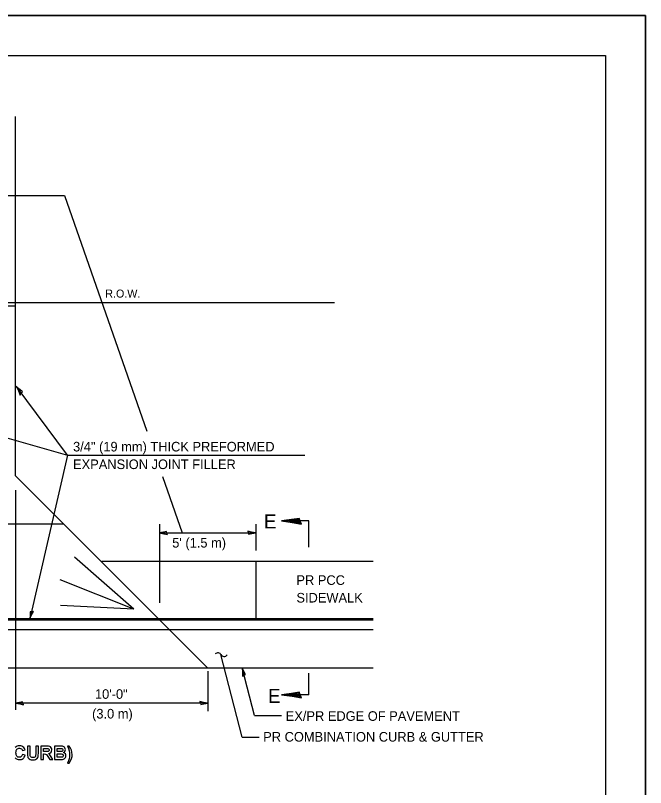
# Model space of a CAD drawing. Extents: x 663632 to 665672, y 1178627 to 1179067.
# Drawn here: x 664154.8 to 664312.3, y 1178874.1 to 1179067 of the extents above; entities that cross this region are included whole.
import ezdxf

# ---------------------------------------------------------------- set-up
doc = ezdxf.new("R2010")
doc.units = 0
for name, color, linetype in [('Alignment_PR_50 Scale Notation', 7, 'Continuous'), ('Design_PR_EOP', 7, 'Continuous'), ('Design_PR_Face of Curb line', 7, 'Continuous'), ('Design_PR_Roadway Dimensions', 7, 'Continuous'), ('Design_PR_Roadway Notes', 7, 'Continuous'), ('Design_PR_Sidewalk', 7, 'Continuous'), ('Level 48', 7, 'Continuous'), ('Level 6', 7, 'Continuous'), ('ROW_EX ROW Line', 7, 'Continuous'), ('Sheets_50 Reference Boundary', 7, 'Continuous'), ('Sheets_General Details', 7, 'Continuous'), ('Sheets_Printer Plotting Border', 7, 'Continuous'), ('Topo_Sidewalk', 7, 'Continuous')]:
    doc.layers.add(name, color=color, linetype=linetype)

msp = doc.modelspace()

# ---------------------------------------------------------------- linework, layer by layer
at = {"layer": 'Alignment_PR_50 Scale Notation'}
msp.add_lwpolyline([(664154.72, 1178881.5), (664154.95, 1178881.3), (664155.21, 1178881.16), (664155.51, 1178881.08), (664155.83, 1178881.05), (664156.08, 1178881.07), (664156.32, 1178881.12), (664156.53, 1178881.2), (664156.72, 1178881.32), (664156.88, 1178881.48), (664157.02, 1178881.67), (664157.13, 1178881.89), (664157.22, 1178882.16), (664156.57, 1178882.35), (664156.45, 1178882.03), (664156.28, 1178881.81), (664156.06, 1178881.68), (664155.8, 1178881.64), (664155.62, 1178881.65), (664155.45, 1178881.7), (664155.31, 1178881.78), (664155.18, 1178881.9), (664155.08, 1178882.06), (664155, 1178882.26), (664154.96, 1178882.5), (664154.94, 1178882.79), (664154.96, 1178883.07), (664155.01, 1178883.3), (664155.08, 1178883.5), (664155.19, 1178883.65), (664155.32, 1178883.76), (664155.47, 1178883.85), (664155.64, 1178883.9), (664155.83, 1178883.91), (664156.09, 1178883.87), (664156.31, 1178883.76), (664156.47, 1178883.57), (664156.57, 1178883.33), (664157.22, 1178883.46), (664157.08, 1178883.83), (664156.88, 1178884.11), (664156.67, 1178884.28), (664156.43, 1178884.4), (664156.17, 1178884.48), (664155.87, 1178884.5), (664155.53, 1178884.47), (664155.23, 1178884.38), (664154.96, 1178884.24), (664154.73, 1178884.04)], dxfattribs=at)
for points in [[(664157.81, 1178884.43), (664157.81, 1178882.62), (664157.82, 1178882.12), (664157.88, 1178881.76), (664157.95, 1178881.57), (664158.07, 1178881.39), (664158.24, 1178881.23), (664158.47, 1178881.1), (664158.78, 1178881.01), (664159.22, 1178880.98), (664159.58, 1178881.01), (664159.87, 1178881.09), (664160.1, 1178881.21), (664160.28, 1178881.36), (664160.41, 1178881.56), (664160.49, 1178881.79), (664160.53, 1178882.13), (664160.54, 1178882.65), (664160.54, 1178884.43), (664159.89, 1178884.43), (664159.89, 1178882.56), (664159.86, 1178881.98), (664159.79, 1178881.82), (664159.67, 1178881.69), (664159.47, 1178881.6), (664159.2, 1178881.57), (664158.92, 1178881.6), (664158.71, 1178881.7), (664158.57, 1178881.84), (664158.49, 1178882.03), (664158.46, 1178882.6), (664158.46, 1178884.43)], [(664161.19, 1178881.05), (664161.84, 1178881.05), (664161.84, 1178882.48), (664161.99, 1178882.48), (664162.35, 1178882.44), (664162.57, 1178882.31), (664162.95, 1178881.82), (664163.43, 1178881.05), (664164.19, 1178881.05), (664163.78, 1178881.72), (664163.42, 1178882.28), (664163.27, 1178882.43), (664163.08, 1178882.57), (664163.45, 1178882.68), (664163.71, 1178882.88), (664163.87, 1178883.15), (664163.93, 1178883.5), (664163.89, 1178883.78), (664163.78, 1178884.02), (664163.61, 1178884.22), (664163.39, 1178884.34), (664163.07, 1178884.41), (664162.61, 1178884.43), (664161.19, 1178884.43)], [(664164.58, 1178884.43), (664164.58, 1178881.05), (664165.74, 1178881.05), (664166.57, 1178881.07), (664166.83, 1178881.13), (664167.03, 1178881.23), (664167.2, 1178881.38), (664167.33, 1178881.57), (664167.41, 1178881.79), (664167.44, 1178882.01), (664167.4, 1178882.28), (664167.29, 1178882.52), (664167.1, 1178882.7), (664166.85, 1178882.82), (664167.04, 1178882.94), (664167.19, 1178883.12), (664167.28, 1178883.33), (664167.31, 1178883.57), (664167.28, 1178883.78), (664167.2, 1178883.97), (664167.08, 1178884.13), (664166.94, 1178884.26), (664166.77, 1178884.35), (664166.57, 1178884.4), (664165.96, 1178884.43)], [(664167.83, 1178880.14), (664168.22, 1178880.14), (664168.59, 1178880.73), (664168.84, 1178881.32), (664168.96, 1178881.84), (664169, 1178882.32), (664168.95, 1178882.87), (664168.8, 1178883.41), (664168.55, 1178883.94), (664168.22, 1178884.43), (664167.83, 1178884.43), (664168.08, 1178883.81), (664168.24, 1178883.28), (664168.32, 1178882.79), (664168.35, 1178882.28), (664168.32, 1178881.76), (664168.23, 1178881.24), (664168.09, 1178880.75)], [(664161.84, 1178883.07), (664161.84, 1178883.85), (664162.4, 1178883.85), (664162.91, 1178883.84), (664163.07, 1178883.79), (664163.18, 1178883.72), (664163.25, 1178883.61), (664163.27, 1178883.47), (664163.26, 1178883.34), (664163.2, 1178883.24), (664163.12, 1178883.16), (664163, 1178883.1), (664162.37, 1178883.07)], [(664165.23, 1178883.85), (664165.65, 1178883.85), (664166.29, 1178883.84), (664166.45, 1178883.8), (664166.56, 1178883.72), (664166.63, 1178883.61), (664166.66, 1178883.46), (664166.63, 1178883.32), (664166.55, 1178883.2), (664166.42, 1178883.12), (664166.25, 1178883.08), (664165.71, 1178883.07), (664165.23, 1178883.07)], [(664165.23, 1178882.48), (664165.82, 1178882.48), (664166.24, 1178882.47), (664166.48, 1178882.44), (664166.61, 1178882.38), (664166.71, 1178882.29), (664166.77, 1178882.18), (664166.79, 1178882.05), (664166.76, 1178881.9), (664166.68, 1178881.78), (664166.57, 1178881.7), (664166.42, 1178881.65), (664165.91, 1178881.64), (664165.23, 1178881.64)]]:
    msp.add_lwpolyline(points, close=True, dxfattribs=at)
at = {"layer": 'Design_PR_EOP'}
msp.add_line((664126.02, 1178903.97), (664244.19, 1178903.97), dxfattribs=at)
at = {"layer": 'Design_PR_Face of Curb line'}
for p, q in [((664154.82, 1178986.53), (664154.82, 1178986.53)), ((664126.02, 1178939.97), (664166.82, 1178939.97)), ((664184.43, 1178918.64), (664169.61, 1178931.65)), ((664214.86, 1178930.61), (664214.86, 1178916.21)), ((664184.43, 1178918.64), (664165.98, 1178925.95)), ((664184.43, 1178918.64), (664166.06, 1178919.56)), ((664126.02, 1178916.33), (664190.46, 1178916.33)), ((664126.02, 1178916.21), (664190.59, 1178916.21)), ((664126.02, 1178916.09), (664190.7, 1178916.09)), ((664126.02, 1178915.97), (664244.19, 1178915.97)), ((664202.82, 1178903.97), (664190.82, 1178915.97)), ((664126.02, 1178913.57), (664244.19, 1178913.57)), ((664154.82, 1178903.97), (664202.82, 1178903.97))]:
    msp.add_line(p, q, dxfattribs=at)
at = {"layer": 'Design_PR_Roadway Dimensions'}
for p, q in [((664097.22, 1178977.47), (664167.84, 1178957.08)), ((664167.84, 1178957.08), (664155, 1178974.37)), ((664167.84, 1178957.08), (664158.44, 1178916.21)), ((664167.84, 1178957.08), (664227.16, 1178957.08)), ((664154.82, 1178948.34), (664154.82, 1178893.51)), ((664202.9, 1178903.11), (664202.9, 1178893.16)), ((664202.9, 1178895.16), (664154.82, 1178895.16))]:
    msp.add_line(p, q, dxfattribs=at)
for points in [[(664159.3, 1178918.06), (664158.89, 1178917.99), (664158.51, 1178918.01), (664158.5, 1178917.22), (664158.44, 1178916.21), (664158.87, 1178917.2)], [(664156.82, 1178894.74), (664156.66, 1178895.13), (664156.6, 1178895.49), (664155.82, 1178895.33), (664154.82, 1178895.16), (664155.89, 1178894.97)], [(664200.9, 1178895.58), (664201.07, 1178895.19), (664201.13, 1178894.83), (664201.9, 1178894.99), (664202.9, 1178895.16), (664201.84, 1178895.35)]]:
    msp.add_lwpolyline(points, close=True, dxfattribs=at)
at = {"layer": 'Design_PR_Roadway Notes'}
for p, q in [((664086.62, 1179022.02), (664167.1, 1179022.02)), ((664167.1, 1179022.02), (664187.64, 1178963.11)), ((664191.59, 1178951.79), (664196.51, 1178937.68)), ((664190.82, 1178939.87), (664190.82, 1178920.23)), ((664214.86, 1178939.87), (664214.86, 1178933.32)), ((664228.17, 1178940.68), (664221.35, 1178940.68)), ((664228.17, 1178934.11), (664228.17, 1178940.68)), ((664190.82, 1178937.68), (664214.86, 1178937.68)), ((664211.47, 1178886.69), (664206.16, 1178907.29)), ((664214.59, 1178892.11), (664211.51, 1178903.97)), ((664228.17, 1178897.27), (664228.17, 1178902.65)), ((664228.17, 1178897.27), (664221.35, 1178897.27)), ((664214.59, 1178892.11), (664221.31, 1178892.11)), ((664211.47, 1178886.69), (664215.69, 1178886.69))]:
    msp.add_line(p, q, dxfattribs=at)
for points in [[(664156.02, 1178972.14), (664156.28, 1178972.57), (664156.59, 1178972.9), (664155.88, 1178973.53), (664155, 1178974.37), (664155.57, 1178973.2)], [(664192.82, 1178937.26), (664192.66, 1178937.65), (664192.59, 1178938.02), (664191.82, 1178937.86), (664190.82, 1178937.68), (664191.89, 1178937.49)], [(664212.86, 1178938.1), (664213.02, 1178937.72), (664213.09, 1178937.35), (664213.86, 1178937.51), (664214.86, 1178937.68), (664213.79, 1178937.88)], [(664211.6, 1178901.93), (664211.94, 1178902.19), (664212.28, 1178902.34), (664211.93, 1178903.05), (664211.51, 1178903.97), (664211.59, 1178902.89)]]:
    msp.add_lwpolyline(points, close=True, dxfattribs=at)
for points in [[(664225.94, 1178940.62), (664225.78, 1178941.3), (664223.84, 1178941), (664221.35, 1178940.68), (664224.01, 1178940.32), (664226.35, 1178939.91), (664225.94, 1178940.62), (664225.73, 1178941.07), (664223.02, 1178940.68), (664225.98, 1178940.16), (664225.55, 1178940.74), (664224.3, 1178940.66), (664225.5, 1178940.48)], [(664225.94, 1178897.21), (664225.78, 1178897.89), (664223.84, 1178897.59), (664221.35, 1178897.27), (664224.01, 1178896.91), (664226.35, 1178896.5), (664225.94, 1178897.21), (664225.73, 1178897.66), (664223.02, 1178897.27), (664225.98, 1178896.75), (664225.55, 1178897.33), (664224.3, 1178897.25), (664225.5, 1178897.07)]]:
    msp.add_lwpolyline(points, dxfattribs=at)
for centre, radius, start, end in [((664205.41, 1178906.89), 0.843, 21.1673, 139.2488), ((664206.95, 1178907.71), 0.892, 207.9932, 327.9304)]:
    msp.add_arc(centre, radius, start, end, dxfattribs=at)
at = {"layer": 'Design_PR_Sidewalk'}
for p, q in [((664097.22, 1178994.45), (664154.82, 1178994.45)), ((664154.82, 1178951.97), (664154.82, 1178994.45)), ((664190.82, 1178915.97), (664154.82, 1178951.97)), ((664176.42, 1178930.61), (664244.19, 1178930.61)), ((664190.46, 1178916.33), (664244.19, 1178916.33)), ((664190.59, 1178916.21), (664244.19, 1178916.21)), ((664190.7, 1178916.09), (664244.19, 1178916.09))]:
    msp.add_line(p, q, dxfattribs=at)
at = {"layer": 'Level 48'}
msp.add_lwpolyline([(663632.3, 1179066.97), (664312.3, 1179066.97), (664312.3, 1178626.97), (663632.3, 1178626.97)], close=True, dxfattribs=at)
at = {"layer": 'Level 6'}
msp.add_line((664003.34, 1178995.24), (664230.82, 1178995.24), dxfattribs=at)
at = {"layer": 'ROW_EX ROW Line'}
for points in [[(664156.88, 1178995.24), (664179.47, 1178995.24)], [(664182.47, 1178995.24), (664205.07, 1178995.24)], [(664208.07, 1178995.24), (664234.59, 1178995.24)]]:
    msp.add_lwpolyline(points, dxfattribs=at)
at = {"layer": 'Sheets_50 Reference Boundary'}
msp.add_lwpolyline([(663672.3, 1179056.96), (664302.3, 1179056.96), (664302.3, 1178656.97), (663672.3, 1178656.97)], close=True, dxfattribs=at)
at = {"layer": 'Sheets_General Details'}
for q in [(663632.3, 1179066.97), (664312.3, 1178626.97)]:
    msp.add_line((664312.3, 1179066.97), q, dxfattribs=at)
msp.add_lwpolyline([(663672.3, 1179056.97), (664302.3, 1179056.97), (664302.3, 1178636.97), (663672.3, 1178636.97)], close=True, dxfattribs=at)
at = {"layer": 'Sheets_Printer Plotting Border'}
msp.add_lwpolyline([(663632.3, 1178626.97), (664312.3, 1178626.97), (664312.3, 1179066.97), (663632.3, 1179066.97)], close=True, dxfattribs=at)
at = {"layer": 'Topo_Sidewalk'}
msp.add_line((664154.82, 1178994.45), (664154.82, 1179041.75), dxfattribs=at)

# ---------------------------------------------------------------- texts
at = {"layer": 'Design_PR_Roadway Dimensions'}
for s, height, p in [('3/4" (19 mm) THICK PREFORMED', 2.3999, (664169.22, 1178958.04)), ('EXPANSION JOINT FILLER', 2.3999, (664169.22, 1178953.64)), ('10\'-0"', 2.4, (664174.69, 1178896.24)), ('(3.0 m)', 2.4, (664173.97, 1178891.32))]:
    msp.add_text(s, height=height, dxfattribs=at).set_placement(p)
at = {"layer": 'Design_PR_Roadway Notes'}
for s, height, p in [('R.O.W.', 2, (664177.27, 1178996.48)), ('E', 3.5, (664216.92, 1178938.81)), ("5' (1.5 m)", 2.4, (664194, 1178934.03)), ('PR PCC ', 2.4, (664225.04, 1178924.7)), ('SIDEWALK', 2.4, (664225.04, 1178920.3)), ('E', 3.5, (664217.93, 1178895.21)), ('EX/PR EDGE OF PAVEMENT', 2.4, (664222.37, 1178890.74)), ('PR COMBINATION CURB & GUTTER', 2.4, (664216.74, 1178885.55))]:
    msp.add_text(s, height=height, dxfattribs=at).set_placement(p)

doc.saveas('drawing.dxf')
